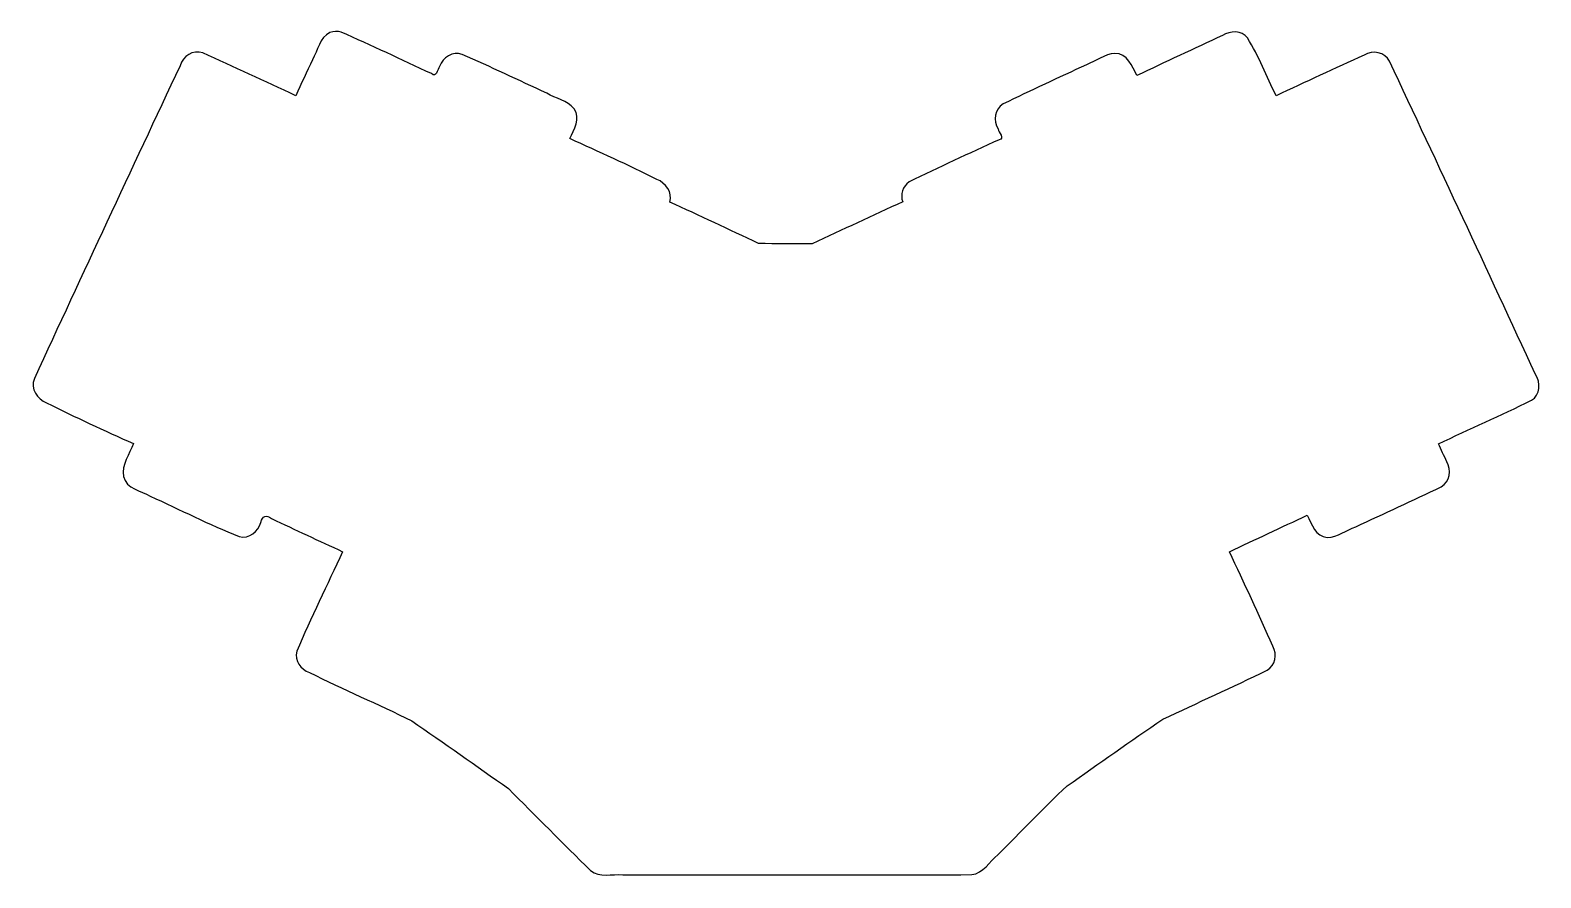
# Model space of a CAD drawing. Extents: x 48 to 740, y 103 to 491.
import ezdxf

# ---------------------------------------------------------------- set-up
doc = ezdxf.new("R2010")
doc.units = 0
doc.layers.add('Layer_1', color=7, linetype='CONTINUOUS')

msp = doc.modelspace()

# ---------------------------------------------------------------- linework, layer by layer
at = {"layer": 'Layer_1', "color": 7}
msp.add_lwpolyline([(185.029905, 489.996992)], close=True, dxfattribs=at)
for points in [[(185.029905, 489.996992), (180.317015, 487.56422), (179.478669, 481.779056), (177.026558, 477.521919)], [(190.215395, 490.128672), (188.45069, 490.702908), (186.786532, 490.481069), (185.029905, 489.996992)], [(231.510513, 471.145524), (217.745344, 477.460618), (204.101272, 484.130561), (190.215395, 490.128672)], [(593.950571, 488.644968), (580.810643, 482.621902), (567.741988, 476.443992), (554.696899, 470.218567)], [(605.387239, 487.485855), (602.622107, 491.029227), (597.499869, 490.824495), (593.950571, 488.644968)], [(618.484881, 461.004958), (614.134706, 469.82855), (610.559625, 479.103406), (605.387239, 487.485855)], [(126.744371, 480.654768), (122.246135, 482.263472), (117.670147, 479.088293), (116.353648, 474.760647)], [(169.350134, 461.040864), (155.16568, 467.615321), (141.024088, 474.29174), (126.744371, 480.654768)], [(177.026558, 477.521919), (174.467822, 472.028225), (171.908431, 466.534622), (169.350134, 461.040864)], [(245.615284, 479.96498), (241.235143, 481.517048), (236.704816, 478.586511), (235.268438, 474.391553)], [(284.335041, 462.168586), (271.442563, 468.129818), (258.602565, 474.215067), (245.615284, 479.96498)], [(544.611909, 480.410393), (539.878499, 480.0576), (535.908434, 476.860844), (531.535643, 475.211439)], [(554.696899, 470.218567), (552.615753, 474.506278), (550.288231, 480.40886), (544.611909, 480.410393)], [(658.870804, 479.664358), (645.354532, 473.563258), (631.912219, 467.298924), (618.484881, 461.004958)], [(670.398631, 476.789945), (668.296735, 480.983088), (662.727095, 482.100111), (658.870804, 479.664358)], [(116.353648, 474.760647), (94.001915, 427.044252), (71.689813, 379.307151), (49.640771, 331.450652)], [(235.268438, 474.391553), (234.129693, 472.931789), (233.899667, 468.992126), (231.510513, 471.145524)], [(531.535643, 475.211439), (518.851209, 469.226767), (506.062569, 463.453274), (493.472663, 457.273752)], [(737.277976, 333.372216), (715.148618, 381.253786), (692.925875, 429.094424), (670.398631, 476.789945)], [(296.873999, 455.001), (293.759193, 458.851366), (288.491709, 459.779791), (284.335041, 462.168586)], [(493.472663, 457.273752), (489.502943, 454.933277), (488.805911, 449.584174), (491.079261, 445.809552)], [(294.911006, 441.394397), (296.781487, 445.558416), (299.995063, 450.613248), (296.873999, 455.001)], [(491.079261, 445.809552), (491.247381, 444.151414), (494.41973, 441.390761), (491.613717, 440.880814)], [(334.787997, 422.700932), (321.65992, 429.270708), (308.282255, 435.337433), (294.911006, 441.394397)], [(491.613717, 440.880814), (477.831002, 434.46066), (463.915648, 428.291336), (450.310708, 421.509087)], [(340.704338, 412.31802), (342.105487, 416.802339), (338.809679, 421.058072), (334.787997, 422.700932)], [(450.310708, 421.509087), (447.493327, 419.513268), (446.168224, 415.7148), (447.407913, 412.446627)], [(381.423693, 393.383554), (367.854206, 399.702792), (354.315412, 406.088516), (340.704338, 412.31802)], [(447.407913, 412.446627), (433.576526, 406.08956), (419.795186, 399.624528), (405.99383, 393.202668)], [(405.99383, 393.202668), (397.817755, 393.32594), (389.532988, 392.959431), (381.423693, 393.383554)], [(735.405055, 321.487328), (739.61362, 323.942153), (739.719482, 329.606213), (737.277976, 333.372216)], [(49.640771, 331.450652), (47.727724, 326.850759), (50.979913, 322.013864), (55.262329, 320.287865)], [(55.262329, 320.287865), (68.350821, 313.727492), (81.698893, 307.688398), (95.038269, 301.656922)], [(692.830958, 301.596802), (707.016765, 308.22582), (721.397843, 314.52914), (735.405055, 321.487328)], [(95.038269, 301.656922), (93.252525, 296.809904), (89.475318, 292.042006), (90.476572, 286.627419)], [(696.615631, 293.356906), (695.414332, 296.130843), (694.104091, 298.855568), (692.830958, 301.596802)], [(694.096127, 281.874339), (698.1373, 284.164911), (698.90068, 289.55131), (696.615631, 293.356906)], [(90.476572, 286.627419), (91.755925, 280.916062), (98.391705, 280.054064), (102.725421, 277.562568)], [(102.725421, 277.562568), (116.313091, 271.407224), (129.647498, 264.621454), (143.500571, 259.089572)], [(654.996981, 263.588693), (668.043021, 269.654988), (681.138352, 275.622975), (694.096127, 281.874339)], [(143.500571, 259.089572), (148.005799, 257.878539), (152.088753, 261.383254), (153.40852, 265.505708)], [(153.40852, 265.505708), (154.170057, 268.574204), (155.738246, 269.356988), (158.327704, 267.301071)], [(158.327704, 267.301071), (169.145539, 262.213608), (179.980639, 257.162967), (190.824638, 252.131556)], [(597.06298, 252.108171), (608.892962, 257.734827), (620.901071, 263.217951), (632.765008, 268.928674)], [(632.765008, 268.928674), (634.75102, 264.826618), (636.438981, 258.882824), (641.933459, 258.711089)], [(641.933459, 258.711089), (646.65365, 258.74881), (650.657411, 262.004276), (654.996981, 263.588693)], [(190.824638, 252.131556), (183.761675, 236.956865), (176.434034, 221.883053), (169.808608, 206.517771)], [(616.946961, 208.848576), (610.540682, 223.368492), (603.85312, 237.764129), (597.06298, 252.108171)], [(614.326939, 197.811891), (618.136588, 200.033069), (619.12085, 205.136408), (616.946961, 208.848576)], [(169.808608, 206.517771), (168.715879, 202.245644), (171.641073, 198.127805), (175.649263, 196.779706)], [(175.649263, 196.779706), (191.169986, 189.176823), (207.03664, 182.258163), (222.552503, 174.674036)], [(566.584732, 175.411496), (582.498093, 182.878572), (598.509827, 190.144395), (614.326939, 197.811891)], [(222.552503, 174.674036), (237.278714, 164.417628), (252.121917, 154.10874), (266.761511, 143.644044)], [(522.696038, 144.881868), (537.351141, 155.014284), (551.806358, 165.49302), (566.584732, 175.411496)], [(266.761511, 143.644044), (279.32621, 131.147364), (291.751855, 118.482276), (304.402903, 106.090212)], [(490.942648, 113.290428), (501.559711, 123.782052), (511.917998, 134.58198), (522.696038, 144.881868)], [(479.107029, 104.212236), (484.408108, 104.815884), (487.136303, 110.157636), (490.942648, 113.290428)], [(304.402903, 106.090212), (308.576059, 102.767844), (314.282275, 104.610828), (319.188088, 104.130804)], [(319.188088, 104.130804), (372.491783, 104.185164), (425.816351, 104.022228), (479.107029, 104.212236)]]:
    msp.add_open_spline(points, degree=3, dxfattribs=at)

doc.saveas('drawing.dxf')
